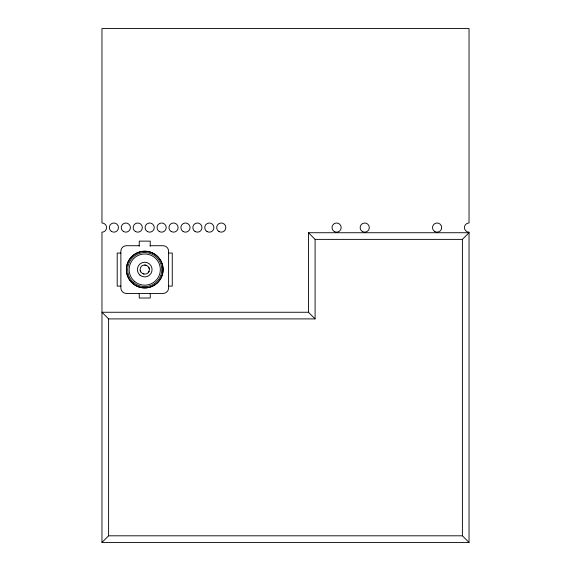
<?xml version="1.0" encoding="UTF-8"?>
<svg xmlns="http://www.w3.org/2000/svg" width="571" height="571" viewBox="0 0 571 571"><rect width="100%" height="100%" fill="white"/><g stroke="black" fill="none" stroke-linecap="round" stroke-linejoin="round"><path stroke-width="0.86" d="M139.231 246.18L139.231 241.126L150.237 241.126L150.244 246.265M149.052 271.146C151.315 265.679 142.2 262.36 140.423 268.006C138.161 273.473 147.275 276.785 149.052 271.146L148.253 272.524M101.966 542.45L108.604 535.805L462.396 535.805L469.034 542.45L469.034 232.176A4.589 4.589 0 0 1 464.444 227.586A4.589 4.589 0 0 1 469.034 222.997L469.034 28.55L101.966 28.55L101.966 222.997A4.589 4.589 0 0 1 106.556 227.586A4.589 4.589 0 0 1 101.966 232.176L101.966 542.45L469.034 542.45M462.396 535.805L462.396 239.377L469.034 232.732L308.454 232.732L308.454 312.258L315.099 318.904L315.099 239.377L308.454 232.732M315.099 239.377L462.396 239.377M139.488 245.716L126.384 245.716A5.51 5.51 0 0 0 120.874 251.219L120.881 287.927A5.503 5.503 0 0 0 126.384 293.437L163.092 293.43A5.503 5.503 0 0 0 168.595 287.927L168.595 251.219A5.503 5.503 0 0 0 163.085 245.716L149.98 245.716M120.874 253.06L117.205 253.06L117.205 286.092L120.881 286.092M168.595 253.053L172.264 253.053L172.271 286.092L168.595 286.092M308.454 312.258L101.966 312.258L108.604 318.904L108.604 535.805M108.604 318.904L315.099 318.904M144.734 264.987L146.304 265.258M143.164 273.887L143.942 274.094M148.71 267.278L149.259 268.777M140.759 271.867L140.216 270.376M150.244 293.437L150.244 298.019L139.231 298.026L139.231 293.437M207.037 231.555A4.589 4.589 0 0 0 213.918 227.586A4.589 4.589 0 0 0 207.037 223.611A4.589 4.589 0 0 0 207.037 231.555M218.971 231.555A4.589 4.589 0 0 0 225.852 227.586A4.589 4.589 0 0 0 218.971 223.611A4.589 4.589 0 0 0 218.971 231.555M123.529 231.555A4.589 4.589 0 0 0 130.409 227.586A4.589 4.589 0 0 0 123.529 223.611A4.589 4.589 0 0 0 123.529 231.555M135.463 231.555A4.589 4.589 0 0 0 142.343 227.586A4.589 4.589 0 0 0 135.463 223.611A4.589 4.589 0 0 0 135.463 231.555M147.389 231.555A4.589 4.589 0 0 0 154.27 227.586A4.589 4.589 0 0 0 147.389 223.611A4.589 4.589 0 0 0 147.389 231.555M159.316 231.555A4.589 4.589 0 0 0 166.204 227.586A4.589 4.589 0 0 0 159.316 223.611A4.589 4.589 0 0 0 159.316 231.555M171.25 231.555A4.589 4.589 0 0 0 178.131 227.586A4.589 4.589 0 0 0 171.25 223.611A4.589 4.589 0 0 0 171.25 231.555M183.177 231.555A4.589 4.589 0 0 0 190.064 227.586A4.589 4.589 0 0 0 183.177 223.611A4.589 4.589 0 0 0 183.177 231.555M111.602 231.555A4.589 4.589 0 0 0 118.483 227.586A4.589 4.589 0 0 0 111.602 223.611A4.589 4.589 0 0 0 111.602 231.555M195.111 231.555A4.589 4.589 0 0 0 201.991 227.586A4.589 4.589 0 0 0 195.111 223.611A4.589 4.589 0 0 0 195.111 231.555M434.809 231.555A4.589 4.589 0 0 0 441.69 227.586A4.589 4.589 0 0 0 434.809 223.611A4.589 4.589 0 0 0 434.809 231.555M362.435 231.555A4.589 4.589 0 0 0 369.316 227.586A4.589 4.589 0 0 0 362.435 223.611A4.589 4.589 0 0 0 362.435 231.555M334.299 231.555A4.589 4.589 0 0 0 341.18 227.586A4.589 4.589 0 0 0 334.299 223.611A4.589 4.589 0 0 0 334.299 231.555M133.136 283.794A18.351 18.351 0 0 0 162.849 272.51A18.351 18.351 0 0 0 138.225 252.418A18.351 18.351 0 0 0 133.136 283.794M132.95 283.623A18.343 18.343 0 0 0 162.799 272.76A18.343 18.343 0 0 0 138.46 252.339A18.343 18.343 0 0 0 132.95 283.623M140.016 275.201A7.344 7.344 0 0 0 151.972 270.847A7.344 7.344 0 0 0 142.222 262.674A7.344 7.344 0 0 0 140.016 275.201M134.713 281.524A15.603 15.603 0 0 0 160.101 272.281A15.603 15.603 0 0 0 139.403 254.916A15.603 15.603 0 0 0 134.713 281.524M133.771 282.645A17.059 17.059 0 0 0 161.536 272.538A17.059 17.059 0 0 0 138.903 253.545A17.059 17.059 0 0 0 133.771 282.645"/></g></svg>
